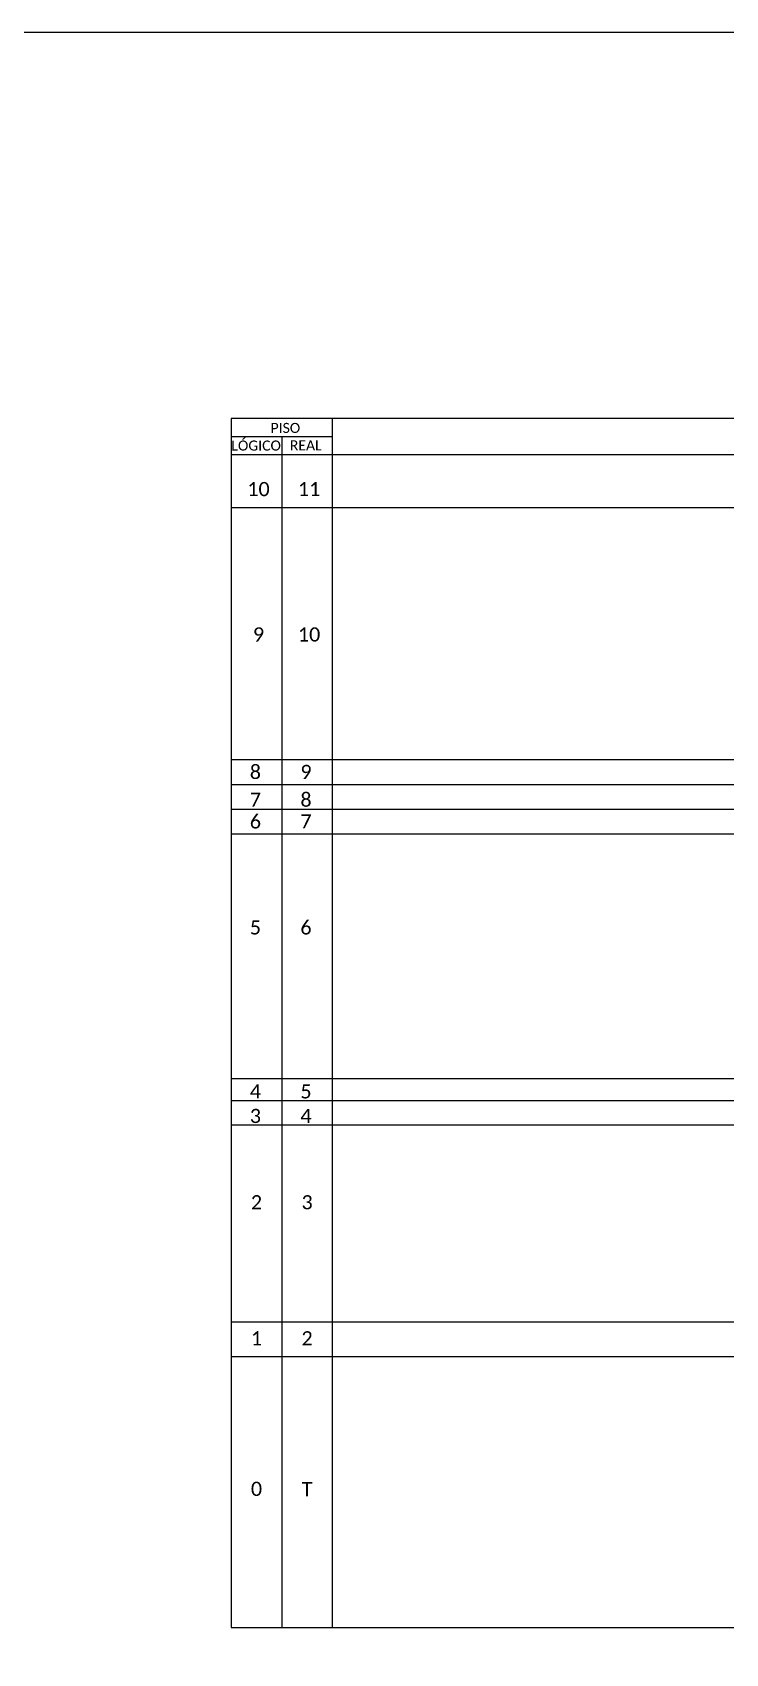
# Model space of a CAD drawing. Header units: metres. Extents: x -1286 to 434, y -500 to 94.
# Drawn here: x 16 to 174.6, y -276.6 to 94.2 of the extents above; entities that cross this region are included whole.
import ezdxf
from ezdxf.enums import TextEntityAlignment as Align

# ---------------------------------------------------------------- set-up
doc = ezdxf.new("R2010")
doc.units = ezdxf.units.M
doc.styles.add('WMF-Calibri0', font='calibri.ttf')

msp = doc.modelspace()

# ---------------------------------------------------------------- linework, layer by layer
msp.add_lwpolyline([(-406.88, -499.81), (434.12, -499.81), (434.12, 94.19), (-406.88, 94.19)], close=True)
at = {"color": 0}
for points in [[(338.82, 5.89), (61.49, 5.89)], [(61.49, 1.78), (84.64, 1.78)], [(61.49, -2.33), (338.82, -2.33)]]:
    msp.add_lwpolyline(points, dxfattribs=at)
for points in [[(61.49, 5.89), (61.49, -2.33)], [(84.64, -2.33), (84.64, 5.89)], [(73.06, 1.78), (73.06, -2.33)], [(61.49, -2.33), (61.49, -270.63)], [(61.49, -2.33), (338.82, -2.33)], [(73.06, -2.33), (73.06, -270.63)], [(84.64, -270.63), (84.64, -2.33)], [(61.49, -14.45), (338.82, -14.45)], [(61.49, -72.08), (338.82, -72.08)], [(61.49, -77.78), (338.82, -77.78)], [(61.49, -83.42), (338.82, -83.42)], [(61.49, -89.07), (338.82, -89.07)], [(61.49, -145.04), (338.82, -145.04)], [(61.49, -150.07), (338.82, -150.07)], [(61.49, -155.68), (338.82, -155.68)], [(61.49, -200.7), (338.82, -200.7)], [(61.49, -208.59), (338.82, -208.59)], [(61.49, -270.63), (338.82, -270.63)]]:
    msp.add_lwpolyline(points)

# ---------------------------------------------------------------- texts
at = {"color": 0, "style": 'WMF-Calibri0'}
for s, p in [('     PISO', (66.45, 2.59)), ('  LÓGICO', (59.91, -1.44)), ('    REAL', (71.67, -1.39))]:
    msp.add_text(s, height=2.3, dxfattribs=at).set_placement(p)
at = {"color": 7, "style": 'WMF-Calibri0'}
for s, p in [('10', (67.74, -10.24)), ('11', (79.31, -10.24)), ('9', (67.74, -43.49)), ('10', (79.31, -43.49))]:
    msp.add_text(s, height=3.24, dxfattribs=at).set_placement(p, align=Align.MIDDLE_CENTER)
for tag, flags, p in [('8', 4, (67.03, -74.93)), ('9', 4, (78.6, -74.93)), ('7', 4, (67.03, -81.27)), ('8', 4, (78.6, -81.27)), ('6', 4, (67.03, -86.25)), ('7', 4, (78.6, -86.25)), ('5', 4, (67.03, -110.49)), ('6', 4, (78.6, -110.49)), ('4', 4, (67.03, -147.99)), ('5', 4, (78.6, -147.99)), ('3', 4, (67.03, -153.61)), ('4', 4, (78.6, -153.61)), ('2', 4, (67.28, -173.35)), ('3', 4, (78.85, -173.35)), ('1', 4, (67.28, -204.46)), ('2', 4, (78.85, -204.46)), ('0', 4, (67.28, -238.89)), ('T', 12, (78.85, -238.95))]:
    msp.add_attdef(tag, text='XX', height=3.24, dxfattribs=dict(at, flags=flags)).set_placement(p, align=Align.MIDDLE_CENTER)

doc.saveas('drawing.dxf')
